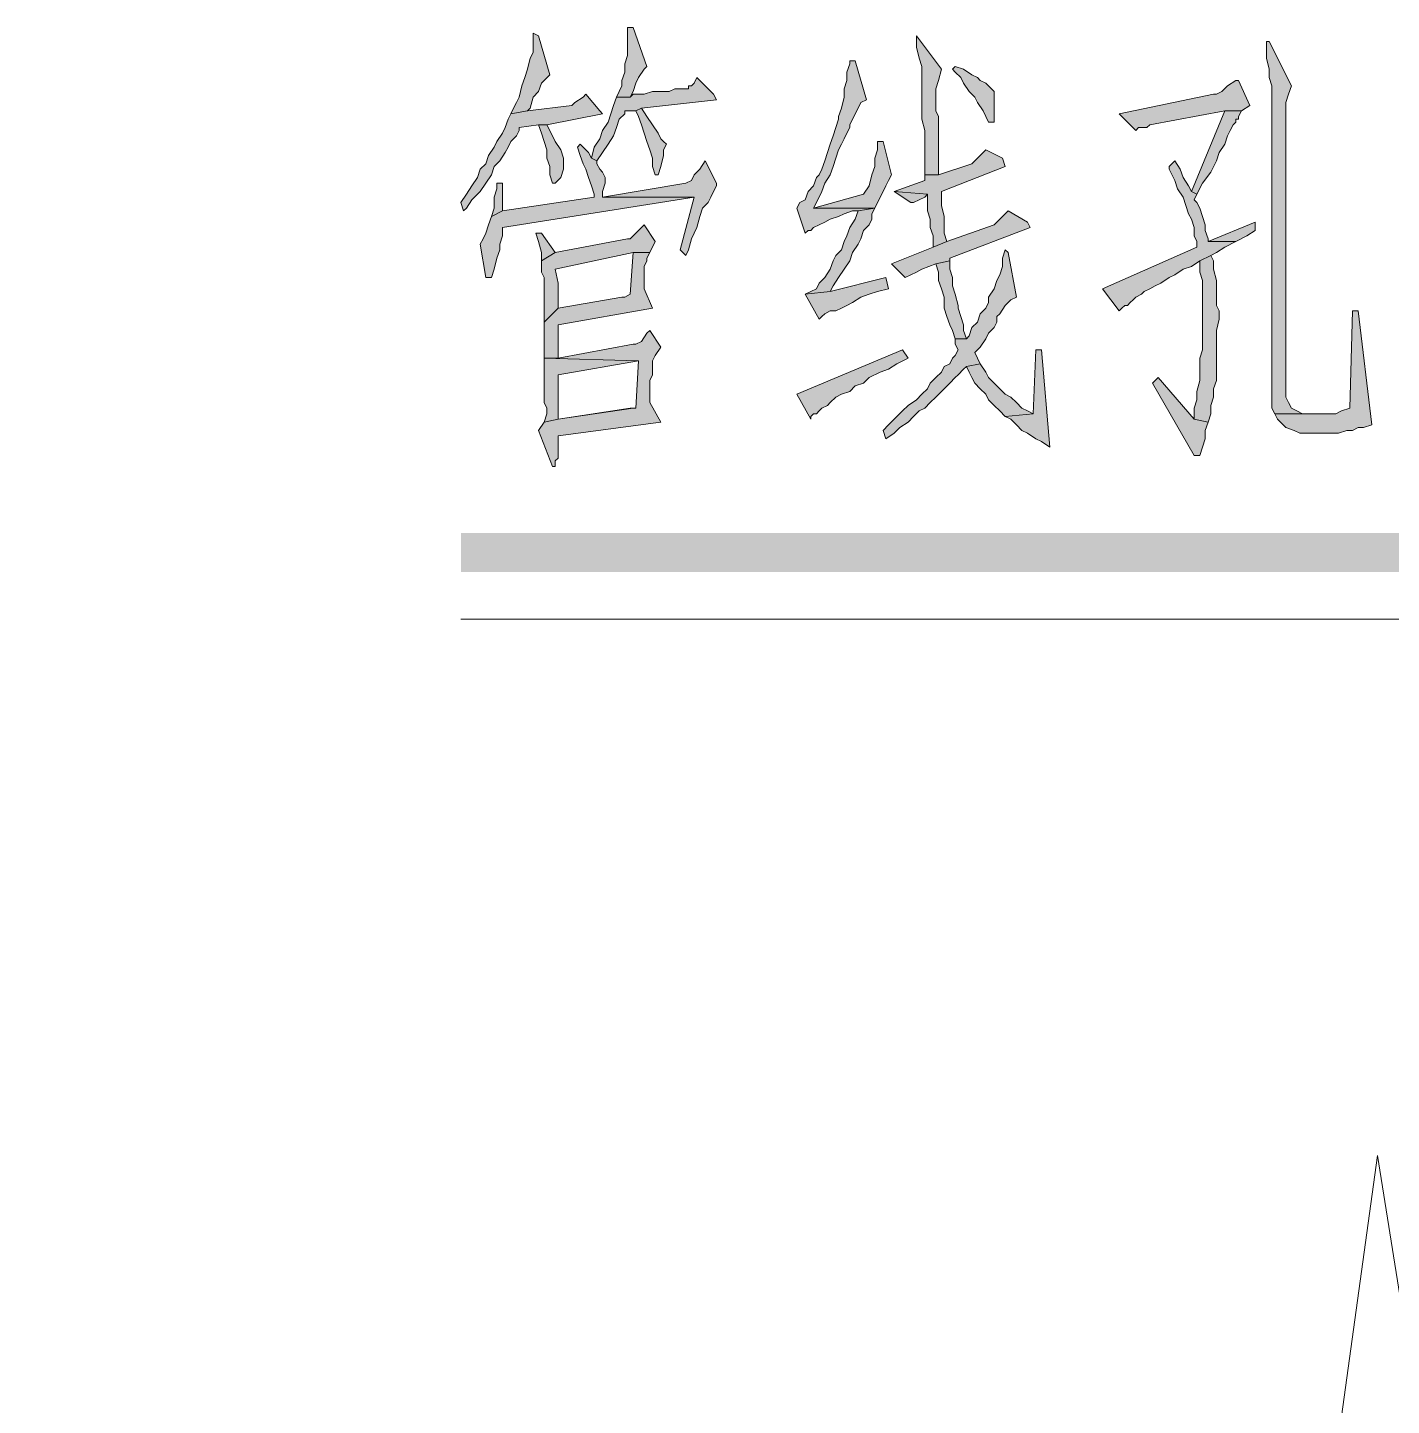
# Model space of a CAD drawing. Header units: millimetres. Extents: x 24 to 410, y 10 to 282.
# Drawn here: x 315.93 to 336.72, y 133.43 to 154.43 of the extents above; entities that cross this region are included whole.
import ezdxf

# ---------------------------------------------------------------- set-up
doc = ezdxf.new("R2010")
doc.units = ezdxf.units.MM

msp = doc.modelspace()

# ---------------------------------------------------------------- hatches: boundary and pattern name
h = msp.add_hatch(color=256)
h.dxf.hatch_style = 2
h.paths.add_polyline_path([(323.638333, 154.347333), (323.638333, 154.051), (323.596, 153.966333), (323.553667, 153.797), (323.511333, 153.67), (323.469, 153.543), (323.426667, 153.373667), (323.384333, 153.289), (323.342, 153.204333), (323.299667, 153.119667), (323.553667, 153.162), (323.596, 153.204333), (323.638333, 153.373667), (323.723, 153.458333), (323.765333, 153.585333), (323.807667, 153.627667), (323.892333, 153.712333), (323.723, 154.305)])
h = msp.add_hatch(color=256)
h.dxf.hatch_style = 2
h.paths.add_polyline_path([(325.162333, 154.432), (325.077667, 154.432), (325.077667, 154.262667), (325.077667, 154.008667), (325.035333, 153.881667), (325.035333, 153.754667), (324.993, 153.627667), (324.993, 153.543), (324.950667, 153.458333), (324.908333, 153.373667), (325.12, 153.373667), (325.162333, 153.458333), (325.204667, 153.585333), (325.247, 153.67), (325.331667, 153.797), (325.374, 153.839333)])
h = msp.add_hatch(color=256)
h.dxf.hatch_style = 2
h.paths.add_polyline_path([(329.480333, 154.305), (329.480333, 154.135667), (329.522667, 153.966333), (329.565, 153.839333), (329.565, 153.035), (329.607333, 152.865667), (329.607333, 152.188333), (329.819, 152.188333), (329.819, 153.077333), (329.776667, 153.162), (329.776667, 153.289), (329.776667, 153.500667), (329.819, 153.627667), (329.861333, 153.797)])
h = msp.add_hatch(color=256)
h.dxf.hatch_style = 2
h.paths.add_polyline_path([(334.856667, 154.220333), (334.814333, 154.220333), (334.814333, 154.135667), (334.814333, 153.966333), (334.856667, 153.797), (334.856667, 153.67), (334.899, 153.543), (334.899, 148.632333), (334.941333, 148.547667), (335.364667, 148.547667), (335.28, 148.59), (335.195333, 148.632333), (335.153, 148.717), (335.110667, 148.801667), (335.110667, 150.410333), (335.110667, 150.622), (335.110667, 153.289), (335.153, 153.416), (335.195333, 153.543)])
h = msp.add_hatch(color=256)
h.dxf.hatch_style = 2
h.paths.add_polyline_path([(328.549, 153.924), (328.464333, 153.924), (328.464333, 153.881667), (328.422, 153.754667), (328.422, 153.627667), (328.379667, 153.500667), (328.379667, 153.373667), (328.337333, 153.204333), (328.295, 153.077333), (328.295, 153.035), (328.252667, 152.908), (328.210333, 152.781), (328.168, 152.654), (328.125667, 152.527), (328.083333, 152.4), (328.041, 152.273), (327.998667, 152.188333), (327.956333, 152.146), (327.914, 152.019), (327.829333, 151.934333), (327.787, 151.807333), (327.702333, 151.765), (327.66, 151.680333), (327.787, 151.299333), (327.829333, 151.341667), (327.871667, 151.341667), (327.914, 151.384), (327.998667, 151.426333), (328.083333, 151.468667), (328.168, 151.511), (328.295, 151.553333), (328.379667, 151.595667), (328.506667, 151.638), (328.591333, 151.638), (328.845333, 151.680333), (327.914, 151.680333), (327.956333, 151.765), (328.041, 151.934333), (328.083333, 152.061333), (328.168, 152.188333), (328.210333, 152.315333), (328.252667, 152.442333), (328.295, 152.569333), (328.337333, 152.654), (328.379667, 152.738667), (328.422, 152.823333), (328.464333, 152.908), (328.464333, 152.950333), (328.549, 153.119667), (328.591333, 153.204333), (328.633667, 153.289), (328.718333, 153.331333)])
h = msp.add_hatch(color=256)
h.dxf.hatch_style = 2
h.paths.add_polyline_path([(330.073, 153.839333), (330.030667, 153.797), (330.073, 153.754667), (330.157667, 153.67), (330.2, 153.585333), (330.284667, 153.458333), (330.369333, 153.373667), (330.411667, 153.289), (330.496333, 153.162), (330.538667, 153.077333), (330.581, 152.992667), (330.665667, 152.992667), (330.665667, 153.077333), (330.665667, 153.458333), (330.623333, 153.500667), (330.538667, 153.585333), (330.454, 153.627667), (330.411667, 153.67), (330.327, 153.712333), (330.2, 153.797)])
h = msp.add_hatch(color=256)
h.dxf.hatch_style = 2
h.paths.add_polyline_path([(326.136, 153.67), (326.093667, 153.585333), (326.051333, 153.543), (326.009, 153.543), (326.009, 153.500667), (325.797333, 153.500667), (325.712667, 153.458333), (325.458667, 153.458333), (325.331667, 153.416), (325.162333, 153.416), (325.12, 153.373667), (324.908333, 153.373667), (324.866, 153.246667), (324.823667, 153.119667), (324.781333, 152.992667), (324.696667, 152.865667), (324.654333, 152.738667), (324.569667, 152.611667), (324.527333, 152.442333), (324.612, 152.4), (324.696667, 152.527), (324.781333, 152.654), (324.866, 152.781), (324.908333, 152.908), (324.950667, 153.035), (325.035333, 153.119667), (325.035333, 153.162), (325.204667, 153.162), (325.289333, 153.204333), (326.432333, 153.331333), (326.39, 153.416)])
h = msp.add_hatch(color=256)
h.dxf.hatch_style = 2
h.paths.add_polyline_path([(334.391, 153.627667), (334.348667, 153.627667), (334.221667, 153.543), (334.137, 153.458333), (334.052333, 153.416), (334.01, 153.416), (332.570667, 153.119667), (332.824667, 152.865667), (332.867, 152.908), (332.994, 152.908), (333.036333, 152.950333), (334.179333, 153.162), (334.433333, 153.162), (334.560333, 153.246667)])
h = msp.add_hatch(color=256)
h.dxf.hatch_style = 2
h.paths.add_polyline_path([(324.442667, 153.416), (324.400333, 153.373667), (324.273333, 153.289), (324.231, 153.246667), (323.553667, 153.162), (323.299667, 153.119667), (323.257333, 153.035), (323.215, 152.908), (323.172667, 152.823333), (323.088, 152.696333), (323.045667, 152.611667), (322.961, 152.484667), (322.918667, 152.357667), (322.834, 152.273), (322.791667, 152.146), (322.707, 152.019), (322.622333, 151.892), (322.537667, 151.765), (322.58, 151.638), (322.622333, 151.680333), (322.707, 151.807333), (322.834, 151.934333), (322.918667, 152.061333), (323.003333, 152.188333), (323.045667, 152.315333), (323.130333, 152.4), (323.215, 152.527), (323.257333, 152.611667), (323.299667, 152.696333), (323.384333, 152.781), (323.426667, 152.865667), (323.426667, 152.908), (323.723, 152.950333), (323.85, 152.950333), (324.696667, 153.119667), (324.654333, 153.162)])
h = msp.add_hatch(color=256)
h.dxf.hatch_style = 2
h.paths.add_polyline_path([(325.289333, 153.204333), (325.204667, 153.162), (325.247, 153.077333), (325.289333, 152.950333), (325.331667, 152.823333), (325.374, 152.696333), (325.416333, 152.569333), (325.458667, 152.442333), (325.458667, 152.315333), (325.501, 152.188333), (325.543333, 152.188333), (325.585667, 152.315333), (325.628, 152.484667), (325.628, 152.569333), (325.670333, 152.654), (325.628, 152.696333), (325.585667, 152.738667), (325.543333, 152.823333), (325.458667, 152.950333), (325.374, 153.077333)])
h = msp.add_hatch(color=256)
h.dxf.hatch_style = 2
h.paths.add_polyline_path([(334.433333, 153.162), (334.179333, 153.162), (333.671333, 151.934333), (333.756, 151.892), (333.840667, 152.061333), (333.967667, 152.230667), (334.052333, 152.4), (334.094667, 152.527), (334.179333, 152.654), (334.221667, 152.781), (334.264, 152.865667), (334.306333, 152.950333), (334.348667, 152.992667), (334.348667, 153.035), (334.391, 153.035), (334.391, 153.077333)])
h = msp.add_hatch(color=256)
h.dxf.hatch_style = 2
h.paths.add_polyline_path([(323.85, 152.950333), (323.723, 152.950333), (323.765333, 152.823333), (323.807667, 152.696333), (323.85, 152.569333), (323.85, 152.442333), (323.892333, 152.315333), (323.892333, 152.188333), (323.934667, 152.061333), (323.977, 152.061333), (324.061667, 152.146), (324.104, 152.273), (324.104, 152.442333), (324.061667, 152.569333), (323.977, 152.696333), (323.892333, 152.865667)])
h = msp.add_hatch(color=256)
h.dxf.hatch_style = 2
h.paths.add_polyline_path([(324.358, 152.654), (324.315667, 152.611667), (324.358, 152.484667), (324.400333, 152.357667), (324.442667, 152.273), (324.485, 152.146), (324.527333, 152.019), (324.569667, 151.892), (324.569667, 151.849667), (323.172667, 151.638), (323.003333, 151.553333), (322.961, 151.426333), (322.918667, 151.299333), (322.876333, 151.214667), (322.834, 151.13), (322.918667, 150.622), (323.003333, 150.622), (323.045667, 150.749), (323.088, 150.918333), (323.130333, 151.045333), (323.130333, 151.13), (323.172667, 151.257), (323.172667, 151.384), (326.093667, 151.849667), (324.696667, 151.849667), (324.696667, 151.934333), (324.739, 152.061333), (324.739, 152.146), (324.696667, 152.230667), (324.654333, 152.273), (324.612, 152.357667), (324.612, 152.4), (324.527333, 152.442333), (324.485, 152.527)])
h = msp.add_hatch(color=256)
h.dxf.hatch_style = 2
h.paths.add_polyline_path([(328.972333, 152.696333), (328.887667, 152.696333), (328.887667, 152.654), (328.887667, 152.569333), (328.845333, 152.442333), (328.845333, 152.315333), (328.803, 152.188333), (328.760667, 152.019), (328.676, 151.892), (327.914, 151.680333), (328.845333, 151.680333), (328.887667, 151.765), (328.972333, 151.934333), (329.014667, 152.019), (329.057, 152.103667), (329.099333, 152.188333)])
h = msp.add_hatch(color=256)
h.dxf.hatch_style = 2
h.paths.add_polyline_path([(330.538667, 152.569333), (330.454, 152.484667), (330.369333, 152.4), (330.327, 152.357667), (329.819, 152.188333), (329.607333, 152.188333), (329.607333, 152.103667), (329.141667, 151.934333), (329.649667, 151.892), (329.649667, 151.638), (329.692, 151.511), (329.692, 151.384), (329.734333, 151.257), (329.734333, 151.087667), (329.946, 151.172333), (329.903667, 151.299333), (329.903667, 151.553333), (329.861333, 151.722667), (329.861333, 151.934333), (330.835, 152.315333), (330.792667, 152.442333)])
h = msp.add_hatch(color=256)
h.dxf.hatch_style = 2
h.paths.add_polyline_path([(326.263, 152.4), (326.178333, 152.273), (326.093667, 152.188333), (326.051333, 152.103667), (325.966667, 152.061333), (324.696667, 151.849667), (326.093667, 151.849667), (325.882, 151.045333), (325.966667, 150.960667), (326.009, 151.045333), (326.051333, 151.214667), (326.136, 151.384), (326.178333, 151.553333), (326.220667, 151.680333), (326.305333, 151.765), (326.347667, 151.849667), (326.39, 151.934333), (326.432333, 152.019), (326.432333, 152.061333)])
h = msp.add_hatch(color=256)
h.dxf.hatch_style = 2
h.paths.add_polyline_path([(333.417333, 152.4), (333.332667, 152.315333), (333.332667, 152.273), (333.417333, 152.103667), (333.459667, 151.976667), (333.544333, 151.849667), (333.586667, 151.722667), (333.629, 151.595667), (333.671333, 151.511), (333.713667, 151.384), (333.713667, 151.257), (333.756, 151.172333), (333.756, 151.087667), (332.316667, 150.452667), (332.570667, 150.114), (332.613, 150.156333), (332.655333, 150.198667), (332.697667, 150.198667), (332.74, 150.241), (332.782333, 150.283333), (332.824667, 150.325667), (332.909333, 150.368), (332.951667, 150.410333), (333.036333, 150.452667), (333.121, 150.495), (333.205667, 150.537333), (333.332667, 150.622), (333.417333, 150.664333), (333.544333, 150.749), (333.671333, 150.791333), (333.798333, 150.876), (333.967667, 150.960667), (334.052333, 151.003), (334.179333, 151.087667), (334.348667, 151.172333), (333.925333, 151.172333), (333.925333, 151.214667), (333.883, 151.341667), (333.883, 151.426333), (333.840667, 151.553333), (333.798333, 151.680333), (333.756, 151.765), (333.713667, 151.807333), (333.756, 151.892), (333.671333, 151.934333), (333.629, 152.019), (333.544333, 152.146), (333.502, 152.273)])
h = msp.add_hatch(color=256)
h.dxf.hatch_style = 2
h.paths.add_polyline_path([(323.172667, 152.061333), (323.088, 152.061333), (323.088, 151.976667), (323.045667, 151.849667), (323.045667, 151.680333), (323.003333, 151.553333), (323.172667, 151.638)])
h = msp.add_hatch(color=256)
h.dxf.hatch_style = 2
h.paths.add_polyline_path([(329.141667, 151.934333), (329.395667, 151.765), (329.438, 151.765), (329.522667, 151.807333), (329.607333, 151.849667), (329.649667, 151.892)])
h = msp.add_hatch(color=256)
h.dxf.hatch_style = 2
h.paths.add_polyline_path([(328.845333, 151.680333), (328.591333, 151.638), (328.549, 151.511), (328.464333, 151.384), (328.422, 151.257), (328.379667, 151.172333), (328.337333, 151.045333), (328.252667, 150.960667), (328.210333, 150.876), (328.168, 150.749), (328.083333, 150.622), (327.998667, 150.537333), (327.956333, 150.452667), (327.871667, 150.410333), (327.787, 150.368), (328.168, 150.410333), (328.210333, 150.495), (328.295, 150.622), (328.379667, 150.749), (328.464333, 150.876), (328.506667, 151.003), (328.591333, 151.13), (328.633667, 151.214667), (328.676, 151.341667), (328.760667, 151.426333), (328.803, 151.511), (328.803, 151.595667)])
h = msp.add_hatch(color=256)
h.dxf.hatch_style = 2
h.paths.add_polyline_path([(330.877333, 151.638), (330.792667, 151.553333), (330.708, 151.468667), (330.665667, 151.426333), (329.946, 151.172333), (329.734333, 151.087667), (329.099333, 150.833667), (329.311, 150.622), (329.395667, 150.664333), (329.480333, 150.706667), (329.565, 150.749), (329.776667, 150.833667), (329.988333, 150.876), (329.988333, 150.918333), (331.216, 151.384), (331.173667, 151.468667)])
h = msp.add_hatch(color=256)
h.dxf.hatch_style = 2
h.paths.add_polyline_path([(325.331667, 151.426333), (325.289333, 151.384), (325.204667, 151.299333), (325.12, 151.214667), (325.077667, 151.214667), (323.977, 151.003), (323.765333, 150.876), (323.765333, 150.706667), (323.807667, 150.622), (323.807667, 149.944667), (324.019333, 150.156333), (324.019333, 150.537333), (323.977, 150.749), (325.162333, 151.003), (325.416333, 151.003), (325.501, 151.172333)])
h = msp.add_hatch(color=256)
h.dxf.hatch_style = 2
h.paths.add_polyline_path([(334.645, 151.468667), (333.925333, 151.172333), (334.348667, 151.172333), (334.518, 151.257), (334.645, 151.341667)])
h = msp.add_hatch(color=256)
h.dxf.hatch_style = 2
h.paths.add_polyline_path([(323.765333, 151.299333), (323.680667, 151.299333), (323.723, 151.172333), (323.765333, 151.003), (323.765333, 150.876), (323.977, 151.003)])
h = msp.add_hatch(color=256)
h.dxf.hatch_style = 2
h.paths.add_polyline_path([(325.416333, 151.003), (325.162333, 151.003), (325.12, 150.368), (325.035333, 150.325667), (324.993, 150.325667), (324.019333, 150.156333), (323.807667, 149.944667), (323.807667, 149.394333), (324.019333, 149.394333), (324.019333, 149.902333), (325.458667, 150.156333), (325.331667, 150.452667), (325.331667, 150.791333), (325.374, 150.876), (325.374, 150.918333)])
h = msp.add_hatch(color=256)
h.dxf.hatch_style = 2
h.paths.add_polyline_path([(330.835, 151.045333), (330.792667, 150.918333), (330.792667, 150.791333), (330.750333, 150.664333), (330.708, 150.579667), (330.665667, 150.452667), (330.581, 150.325667), (330.581, 150.241), (330.538667, 150.156333), (330.454, 150.071667), (330.411667, 149.944667), (330.327, 149.86), (330.284667, 149.733), (330.242333, 149.690667), (330.073, 149.690667), (330.073, 149.606), (330.115333, 149.521333), (330.073, 149.436667), (330.030667, 149.394333), (329.988333, 149.309667), (329.903667, 149.267333), (329.861333, 149.182667), (329.776667, 149.098), (329.692, 149.013333), (329.649667, 148.928667), (329.565, 148.844), (329.480333, 148.759333), (329.353333, 148.674667), (329.268667, 148.59), (329.184, 148.505333), (329.057, 148.378333), (328.972333, 148.293667), (329.014667, 148.166667), (329.141667, 148.251333), (329.226333, 148.336), (329.353333, 148.420667), (329.438, 148.505333), (329.522667, 148.59), (329.607333, 148.632333), (329.692, 148.717), (329.776667, 148.801667), (329.861333, 148.886333), (329.903667, 148.928667), (329.988333, 149.013333), (330.073, 149.098), (330.115333, 149.140333), (330.2, 149.225), (330.242333, 149.267333), (330.454, 149.309667), (330.411667, 149.394333), (330.369333, 149.479), (330.454, 149.563667), (330.538667, 149.690667), (330.581, 149.775333), (330.665667, 149.86), (330.708, 149.944667), (330.708, 150.029333), (330.750333, 150.071667), (330.835, 150.198667), (330.919667, 150.283333), (331.004333, 150.325667), (330.877333, 151.003)])
h = msp.add_hatch(color=256)
h.dxf.hatch_style = 2
h.paths.add_polyline_path([(329.988333, 150.876), (329.776667, 150.833667), (329.819, 150.706667), (329.819, 150.579667), (329.861333, 150.452667), (329.903667, 150.325667), (329.903667, 150.156333), (329.946, 150.029333), (329.988333, 149.902333), (330.030667, 149.817667), (330.073, 149.690667), (330.242333, 149.690667), (330.2, 149.817667), (330.2, 149.902333), (330.157667, 150.029333), (330.115333, 150.156333), (330.115333, 150.198667), (330.073, 150.368), (330.030667, 150.495), (330.030667, 150.622), (329.988333, 150.749)])
h = msp.add_hatch(color=256)
h.dxf.hatch_style = 2
h.paths.add_polyline_path([(333.967667, 150.960667), (333.798333, 150.876), (333.798333, 150.706667), (333.840667, 150.579667), (333.840667, 149.521333), (333.798333, 149.394333), (333.798333, 149.055667), (333.756, 148.886333), (333.756, 148.759333), (333.713667, 148.632333), (333.713667, 148.463), (333.925333, 148.420667), (333.967667, 148.547667), (333.967667, 148.674667), (334.01, 148.801667), (334.01, 148.928667), (334.052333, 149.055667), (334.052333, 149.817667), (334.094667, 149.987), (334.094667, 150.114), (334.052333, 150.198667), (334.052333, 150.579667), (334.01, 150.749), (334.01, 150.876)])
h = msp.add_hatch(color=256)
h.dxf.hatch_style = 2
h.paths.add_polyline_path([(329.014667, 150.622), (328.168, 150.410333), (327.787, 150.368), (327.998667, 149.987), (328.041, 150.029333), (328.083333, 150.071667), (328.168, 150.114), (328.252667, 150.114), (328.337333, 150.156333), (328.422, 150.198667), (328.506667, 150.241), (328.633667, 150.325667), (328.760667, 150.368), (328.887667, 150.410333), (329.057, 150.452667)])
h = msp.add_hatch(color=256)
h.dxf.hatch_style = 2
h.paths.add_polyline_path([(336.211333, 150.114), (336.126667, 150.114), (336.084333, 148.632333), (335.957333, 148.59), (335.872667, 148.547667), (334.941333, 148.547667), (334.983667, 148.463), (335.068333, 148.378333), (335.110667, 148.336), (335.237667, 148.293667), (335.322333, 148.251333), (335.915, 148.251333), (336.042, 148.293667), (336.126667, 148.293667), (336.211333, 148.336), (336.296, 148.336), (336.423, 148.378333)])
h = msp.add_hatch(color=256)
h.dxf.hatch_style = 2
h.paths.add_polyline_path([(325.416333, 149.817667), (325.374, 149.775333), (325.289333, 149.648333), (325.204667, 149.606), (325.162333, 149.606), (324.019333, 149.394333), (323.807667, 149.394333), (325.247, 149.352), (325.204667, 148.632333), (325.162333, 148.632333), (324.019333, 148.463), (323.807667, 148.420667), (323.723, 148.293667), (323.934667, 147.743333), (323.977, 147.743333), (323.977, 147.828), (324.019333, 147.870333), (324.019333, 148.209), (325.585667, 148.420667), (325.416333, 148.717), (325.416333, 148.886333), (325.416333, 149.055667), (325.458667, 149.140333), (325.458667, 149.352), (325.501, 149.436667), (325.585667, 149.563667)])
h = msp.add_hatch(color=256)
h.dxf.hatch_style = 2
h.paths.add_polyline_path([(329.268667, 149.521333), (327.66, 148.844), (327.871667, 148.463), (327.871667, 148.505333), (327.914, 148.547667), (327.956333, 148.547667), (327.998667, 148.59), (328.041, 148.632333), (328.125667, 148.674667), (328.168, 148.717), (328.252667, 148.801667), (328.337333, 148.844), (328.464333, 148.886333), (328.549, 148.971), (328.676, 149.013333), (328.760667, 149.098), (328.93, 149.182667), (329.057, 149.225), (329.184, 149.309667), (329.353333, 149.394333)])
h = msp.add_hatch(color=256)
h.dxf.hatch_style = 2
h.paths.add_polyline_path([(331.300667, 149.521333), (331.258333, 148.547667), (330.835, 148.505333), (330.919667, 148.463), (331.004333, 148.378333), (331.089, 148.293667), (331.173667, 148.251333), (331.300667, 148.166667), (331.385333, 148.124333), (331.512333, 148.039667), (331.385333, 149.521333)])
h = msp.add_hatch(color=256)
h.dxf.hatch_style = 2
h.paths.add_polyline_path([(323.807667, 149.394333), (323.807667, 148.717), (323.85, 148.632333), (323.85, 148.547667), (323.807667, 148.420667), (324.019333, 148.463), (324.019333, 149.140333), (325.247, 149.352)])
h = msp.add_hatch(color=256)
h.dxf.hatch_style = 2
h.paths.add_polyline_path([(330.454, 149.309667), (330.242333, 149.267333), (330.284667, 149.182667), (330.327, 149.098), (330.369333, 149.013333), (330.454, 148.928667), (330.538667, 148.844), (330.581, 148.759333), (330.665667, 148.674667), (330.750333, 148.59), (330.835, 148.505333), (331.258333, 148.547667), (331.173667, 148.59), (331.089, 148.632333), (331.004333, 148.717), (330.919667, 148.801667), (330.835, 148.844), (330.750333, 148.928667), (330.665667, 149.013333), (330.581, 149.098), (330.538667, 149.182667)])
h = msp.add_hatch(color=256)
h.dxf.hatch_style = 2
h.paths.add_polyline_path([(333.163333, 149.098), (333.078667, 149.013333), (333.713667, 147.912667), (333.798333, 147.912667), (333.840667, 148.039667), (333.883, 148.166667), (333.883, 148.293667), (333.925333, 148.420667), (333.713667, 148.463)])
h = msp.add_hatch(color=256)
h.dxf.hatch_style = 2
h.paths.add_polyline_path([(325.12, 148.632333), (324.019333, 148.463), (325.162333, 148.632333)])
h = msp.add_hatch(color=256)
h.dxf.hatch_style = 2
h.paths.add_polyline_path([(322.537667, 146.727333), (322.537667, 146.134667), (346.794667, 146.727333)])
h = msp.add_hatch(color=256)
h.dxf.hatch_style = 2
h.paths.add_polyline_path([(322.537667, 146.134667), (346.794667, 146.727333), (346.794667, 146.134667)])

# ---------------------------------------------------------------- linework, layer by layer
at = {"lineweight": 0}
for points in [[(323.638333, 154.347333), (323.638333, 154.051), (323.596, 153.966333), (323.553667, 153.797), (323.511333, 153.67), (323.469, 153.543), (323.426667, 153.373667), (323.384333, 153.289), (323.342, 153.204333), (323.299667, 153.119667), (323.553667, 153.162), (323.596, 153.204333), (323.638333, 153.373667), (323.723, 153.458333), (323.765333, 153.585333), (323.807667, 153.627667), (323.892333, 153.712333), (323.723, 154.305)], [(325.162333, 154.432), (325.077667, 154.432), (325.077667, 154.262667), (325.077667, 154.008667), (325.035333, 153.881667), (325.035333, 153.754667), (324.993, 153.627667), (324.993, 153.543), (324.950667, 153.458333), (324.908333, 153.373667), (325.12, 153.373667), (325.162333, 153.458333), (325.204667, 153.585333), (325.247, 153.67), (325.331667, 153.797), (325.374, 153.839333)], [(329.480333, 154.305), (329.480333, 154.135667), (329.522667, 153.966333), (329.565, 153.839333), (329.565, 153.035), (329.607333, 152.865667), (329.607333, 152.188333), (329.819, 152.188333), (329.819, 153.077333), (329.776667, 153.162), (329.776667, 153.289), (329.776667, 153.500667), (329.819, 153.627667), (329.861333, 153.797)], [(334.856667, 154.220333), (334.814333, 154.220333), (334.814333, 154.135667), (334.814333, 153.966333), (334.856667, 153.797), (334.856667, 153.67), (334.899, 153.543), (334.899, 148.632333), (334.941333, 148.547667), (335.364667, 148.547667), (335.28, 148.59), (335.195333, 148.632333), (335.153, 148.717), (335.110667, 148.801667), (335.110667, 150.410333), (335.110667, 150.622), (335.110667, 153.289), (335.153, 153.416), (335.195333, 153.543)], [(328.549, 153.924), (328.464333, 153.924), (328.464333, 153.881667), (328.422, 153.754667), (328.422, 153.627667), (328.379667, 153.500667), (328.379667, 153.373667), (328.337333, 153.204333), (328.295, 153.077333), (328.295, 153.035), (328.252667, 152.908), (328.210333, 152.781), (328.168, 152.654), (328.125667, 152.527), (328.083333, 152.4), (328.041, 152.273), (327.998667, 152.188333), (327.956333, 152.146), (327.914, 152.019), (327.829333, 151.934333), (327.787, 151.807333), (327.702333, 151.765), (327.66, 151.680333), (327.787, 151.299333), (327.829333, 151.341667), (327.871667, 151.341667), (327.914, 151.384), (327.998667, 151.426333), (328.083333, 151.468667), (328.168, 151.511), (328.295, 151.553333), (328.379667, 151.595667), (328.506667, 151.638), (328.591333, 151.638), (328.845333, 151.680333), (327.914, 151.680333), (327.956333, 151.765), (328.041, 151.934333), (328.083333, 152.061333), (328.168, 152.188333), (328.210333, 152.315333), (328.252667, 152.442333), (328.295, 152.569333), (328.337333, 152.654), (328.379667, 152.738667), (328.422, 152.823333), (328.464333, 152.908), (328.464333, 152.950333), (328.549, 153.119667), (328.591333, 153.204333), (328.633667, 153.289), (328.718333, 153.331333)], [(330.073, 153.839333), (330.030667, 153.797), (330.073, 153.754667), (330.157667, 153.67), (330.2, 153.585333), (330.284667, 153.458333), (330.369333, 153.373667), (330.411667, 153.289), (330.496333, 153.162), (330.538667, 153.077333), (330.581, 152.992667), (330.665667, 152.992667), (330.665667, 153.077333), (330.665667, 153.458333), (330.623333, 153.500667), (330.538667, 153.585333), (330.454, 153.627667), (330.411667, 153.67), (330.327, 153.712333), (330.2, 153.797)], [(326.136, 153.67), (326.093667, 153.585333), (326.051333, 153.543), (326.009, 153.543), (326.009, 153.500667), (325.797333, 153.500667), (325.712667, 153.458333), (325.458667, 153.458333), (325.331667, 153.416), (325.162333, 153.416), (325.12, 153.373667), (324.908333, 153.373667), (324.866, 153.246667), (324.823667, 153.119667), (324.781333, 152.992667), (324.696667, 152.865667), (324.654333, 152.738667), (324.569667, 152.611667), (324.527333, 152.442333), (324.612, 152.4), (324.696667, 152.527), (324.781333, 152.654), (324.866, 152.781), (324.908333, 152.908), (324.950667, 153.035), (325.035333, 153.119667), (325.035333, 153.162), (325.204667, 153.162), (325.289333, 153.204333), (326.432333, 153.331333), (326.39, 153.416)], [(334.391, 153.627667), (334.348667, 153.627667), (334.221667, 153.543), (334.137, 153.458333), (334.052333, 153.416), (334.01, 153.416), (332.570667, 153.119667), (332.824667, 152.865667), (332.867, 152.908), (332.994, 152.908), (333.036333, 152.950333), (334.179333, 153.162), (334.433333, 153.162), (334.560333, 153.246667)], [(324.442667, 153.416), (324.400333, 153.373667), (324.273333, 153.289), (324.231, 153.246667), (323.553667, 153.162), (323.299667, 153.119667), (323.257333, 153.035), (323.215, 152.908), (323.172667, 152.823333), (323.088, 152.696333), (323.045667, 152.611667), (322.961, 152.484667), (322.918667, 152.357667), (322.834, 152.273), (322.791667, 152.146), (322.707, 152.019), (322.622333, 151.892), (322.537667, 151.765), (322.58, 151.638), (322.622333, 151.680333), (322.707, 151.807333), (322.834, 151.934333), (322.918667, 152.061333), (323.003333, 152.188333), (323.045667, 152.315333), (323.130333, 152.4), (323.215, 152.527), (323.257333, 152.611667), (323.299667, 152.696333), (323.384333, 152.781), (323.426667, 152.865667), (323.426667, 152.908), (323.723, 152.950333), (323.85, 152.950333), (324.696667, 153.119667), (324.654333, 153.162)], [(325.289333, 153.204333), (325.204667, 153.162), (325.247, 153.077333), (325.289333, 152.950333), (325.331667, 152.823333), (325.374, 152.696333), (325.416333, 152.569333), (325.458667, 152.442333), (325.458667, 152.315333), (325.501, 152.188333), (325.543333, 152.188333), (325.585667, 152.315333), (325.628, 152.484667), (325.628, 152.569333), (325.670333, 152.654), (325.628, 152.696333), (325.585667, 152.738667), (325.543333, 152.823333), (325.458667, 152.950333), (325.374, 153.077333)], [(334.433333, 153.162), (334.179333, 153.162), (333.671333, 151.934333), (333.756, 151.892), (333.840667, 152.061333), (333.967667, 152.230667), (334.052333, 152.4), (334.094667, 152.527), (334.179333, 152.654), (334.221667, 152.781), (334.264, 152.865667), (334.306333, 152.950333), (334.348667, 152.992667), (334.348667, 153.035), (334.391, 153.035), (334.391, 153.077333)], [(323.85, 152.950333), (323.723, 152.950333), (323.765333, 152.823333), (323.807667, 152.696333), (323.85, 152.569333), (323.85, 152.442333), (323.892333, 152.315333), (323.892333, 152.188333), (323.934667, 152.061333), (323.977, 152.061333), (324.061667, 152.146), (324.104, 152.273), (324.104, 152.442333), (324.061667, 152.569333), (323.977, 152.696333), (323.892333, 152.865667)], [(324.358, 152.654), (324.315667, 152.611667), (324.358, 152.484667), (324.400333, 152.357667), (324.442667, 152.273), (324.485, 152.146), (324.527333, 152.019), (324.569667, 151.892), (324.569667, 151.849667), (323.172667, 151.638), (323.003333, 151.553333), (322.961, 151.426333), (322.918667, 151.299333), (322.876333, 151.214667), (322.834, 151.13), (322.918667, 150.622), (323.003333, 150.622), (323.045667, 150.749), (323.088, 150.918333), (323.130333, 151.045333), (323.130333, 151.13), (323.172667, 151.257), (323.172667, 151.384), (326.093667, 151.849667), (324.696667, 151.849667), (324.696667, 151.934333), (324.739, 152.061333), (324.739, 152.146), (324.696667, 152.230667), (324.654333, 152.273), (324.612, 152.357667), (324.612, 152.4), (324.527333, 152.442333), (324.485, 152.527)], [(328.972333, 152.696333), (328.887667, 152.696333), (328.887667, 152.654), (328.887667, 152.569333), (328.845333, 152.442333), (328.845333, 152.315333), (328.803, 152.188333), (328.760667, 152.019), (328.676, 151.892), (327.914, 151.680333), (328.845333, 151.680333), (328.887667, 151.765), (328.972333, 151.934333), (329.014667, 152.019), (329.057, 152.103667), (329.099333, 152.188333)], [(330.538667, 152.569333), (330.454, 152.484667), (330.369333, 152.4), (330.327, 152.357667), (329.819, 152.188333), (329.607333, 152.188333), (329.607333, 152.103667), (329.141667, 151.934333), (329.649667, 151.892), (329.649667, 151.638), (329.692, 151.511), (329.692, 151.384), (329.734333, 151.257), (329.734333, 151.087667), (329.946, 151.172333), (329.903667, 151.299333), (329.903667, 151.553333), (329.861333, 151.722667), (329.861333, 151.934333), (330.835, 152.315333), (330.792667, 152.442333)], [(326.263, 152.4), (326.178333, 152.273), (326.093667, 152.188333), (326.051333, 152.103667), (325.966667, 152.061333), (324.696667, 151.849667), (326.093667, 151.849667), (325.882, 151.045333), (325.966667, 150.960667), (326.009, 151.045333), (326.051333, 151.214667), (326.136, 151.384), (326.178333, 151.553333), (326.220667, 151.680333), (326.305333, 151.765), (326.347667, 151.849667), (326.39, 151.934333), (326.432333, 152.019), (326.432333, 152.061333)], [(333.417333, 152.4), (333.332667, 152.315333), (333.332667, 152.273), (333.417333, 152.103667), (333.459667, 151.976667), (333.544333, 151.849667), (333.586667, 151.722667), (333.629, 151.595667), (333.671333, 151.511), (333.713667, 151.384), (333.713667, 151.257), (333.756, 151.172333), (333.756, 151.087667), (332.316667, 150.452667), (332.570667, 150.114), (332.613, 150.156333), (332.655333, 150.198667), (332.697667, 150.198667), (332.74, 150.241), (332.782333, 150.283333), (332.824667, 150.325667), (332.909333, 150.368), (332.951667, 150.410333), (333.036333, 150.452667), (333.121, 150.495), (333.205667, 150.537333), (333.332667, 150.622), (333.417333, 150.664333), (333.544333, 150.749), (333.671333, 150.791333), (333.798333, 150.876), (333.967667, 150.960667), (334.052333, 151.003), (334.179333, 151.087667), (334.348667, 151.172333), (333.925333, 151.172333), (333.925333, 151.214667), (333.883, 151.341667), (333.883, 151.426333), (333.840667, 151.553333), (333.798333, 151.680333), (333.756, 151.765), (333.713667, 151.807333), (333.756, 151.892), (333.671333, 151.934333), (333.629, 152.019), (333.544333, 152.146), (333.502, 152.273)], [(323.172667, 152.061333), (323.088, 152.061333), (323.088, 151.976667), (323.045667, 151.849667), (323.045667, 151.680333), (323.003333, 151.553333), (323.172667, 151.638)], [(329.141667, 151.934333), (329.395667, 151.765), (329.438, 151.765), (329.522667, 151.807333), (329.607333, 151.849667), (329.649667, 151.892)], [(328.845333, 151.680333), (328.591333, 151.638), (328.549, 151.511), (328.464333, 151.384), (328.422, 151.257), (328.379667, 151.172333), (328.337333, 151.045333), (328.252667, 150.960667), (328.210333, 150.876), (328.168, 150.749), (328.083333, 150.622), (327.998667, 150.537333), (327.956333, 150.452667), (327.871667, 150.410333), (327.787, 150.368), (328.168, 150.410333), (328.210333, 150.495), (328.295, 150.622), (328.379667, 150.749), (328.464333, 150.876), (328.506667, 151.003), (328.591333, 151.13), (328.633667, 151.214667), (328.676, 151.341667), (328.760667, 151.426333), (328.803, 151.511), (328.803, 151.595667)], [(330.877333, 151.638), (330.792667, 151.553333), (330.708, 151.468667), (330.665667, 151.426333), (329.946, 151.172333), (329.734333, 151.087667), (329.099333, 150.833667), (329.311, 150.622), (329.395667, 150.664333), (329.480333, 150.706667), (329.565, 150.749), (329.776667, 150.833667), (329.988333, 150.876), (329.988333, 150.918333), (331.216, 151.384), (331.173667, 151.468667)], [(325.331667, 151.426333), (325.289333, 151.384), (325.204667, 151.299333), (325.12, 151.214667), (325.077667, 151.214667), (323.977, 151.003), (323.765333, 150.876), (323.765333, 150.706667), (323.807667, 150.622), (323.807667, 149.944667), (324.019333, 150.156333), (324.019333, 150.537333), (323.977, 150.749), (325.162333, 151.003), (325.416333, 151.003), (325.501, 151.172333)], [(334.645, 151.468667), (333.925333, 151.172333), (334.348667, 151.172333), (334.518, 151.257), (334.645, 151.341667)], [(323.765333, 151.299333), (323.680667, 151.299333), (323.723, 151.172333), (323.765333, 151.003), (323.765333, 150.876), (323.977, 151.003)], [(325.416333, 151.003), (325.162333, 151.003), (325.12, 150.368), (325.035333, 150.325667), (324.993, 150.325667), (324.019333, 150.156333), (323.807667, 149.944667), (323.807667, 149.394333), (324.019333, 149.394333), (324.019333, 149.902333), (325.458667, 150.156333), (325.331667, 150.452667), (325.331667, 150.791333), (325.374, 150.876), (325.374, 150.918333)], [(330.835, 151.045333), (330.792667, 150.918333), (330.792667, 150.791333), (330.750333, 150.664333), (330.708, 150.579667), (330.665667, 150.452667), (330.581, 150.325667), (330.581, 150.241), (330.538667, 150.156333), (330.454, 150.071667), (330.411667, 149.944667), (330.327, 149.86), (330.284667, 149.733), (330.242333, 149.690667), (330.073, 149.690667), (330.073, 149.606), (330.115333, 149.521333), (330.073, 149.436667), (330.030667, 149.394333), (329.988333, 149.309667), (329.903667, 149.267333), (329.861333, 149.182667), (329.776667, 149.098), (329.692, 149.013333), (329.649667, 148.928667), (329.565, 148.844), (329.480333, 148.759333), (329.353333, 148.674667), (329.268667, 148.59), (329.184, 148.505333), (329.057, 148.378333), (328.972333, 148.293667), (329.014667, 148.166667), (329.141667, 148.251333), (329.226333, 148.336), (329.353333, 148.420667), (329.438, 148.505333), (329.522667, 148.59), (329.607333, 148.632333), (329.692, 148.717), (329.776667, 148.801667), (329.861333, 148.886333), (329.903667, 148.928667), (329.988333, 149.013333), (330.073, 149.098), (330.115333, 149.140333), (330.2, 149.225), (330.242333, 149.267333), (330.454, 149.309667), (330.411667, 149.394333), (330.369333, 149.479), (330.454, 149.563667), (330.538667, 149.690667), (330.581, 149.775333), (330.665667, 149.86), (330.708, 149.944667), (330.708, 150.029333), (330.750333, 150.071667), (330.835, 150.198667), (330.919667, 150.283333), (331.004333, 150.325667), (330.877333, 151.003)], [(329.988333, 150.876), (329.776667, 150.833667), (329.819, 150.706667), (329.819, 150.579667), (329.861333, 150.452667), (329.903667, 150.325667), (329.903667, 150.156333), (329.946, 150.029333), (329.988333, 149.902333), (330.030667, 149.817667), (330.073, 149.690667), (330.242333, 149.690667), (330.2, 149.817667), (330.2, 149.902333), (330.157667, 150.029333), (330.115333, 150.156333), (330.115333, 150.198667), (330.073, 150.368), (330.030667, 150.495), (330.030667, 150.622), (329.988333, 150.749)], [(333.967667, 150.960667), (333.798333, 150.876), (333.798333, 150.706667), (333.840667, 150.579667), (333.840667, 149.521333), (333.798333, 149.394333), (333.798333, 149.055667), (333.756, 148.886333), (333.756, 148.759333), (333.713667, 148.632333), (333.713667, 148.463), (333.925333, 148.420667), (333.967667, 148.547667), (333.967667, 148.674667), (334.01, 148.801667), (334.01, 148.928667), (334.052333, 149.055667), (334.052333, 149.817667), (334.094667, 149.987), (334.094667, 150.114), (334.052333, 150.198667), (334.052333, 150.579667), (334.01, 150.749), (334.01, 150.876)], [(329.014667, 150.622), (328.168, 150.410333), (327.787, 150.368), (327.998667, 149.987), (328.041, 150.029333), (328.083333, 150.071667), (328.168, 150.114), (328.252667, 150.114), (328.337333, 150.156333), (328.422, 150.198667), (328.506667, 150.241), (328.633667, 150.325667), (328.760667, 150.368), (328.887667, 150.410333), (329.057, 150.452667)], [(336.211333, 150.114), (336.126667, 150.114), (336.084333, 148.632333), (335.957333, 148.59), (335.872667, 148.547667), (334.941333, 148.547667), (334.983667, 148.463), (335.068333, 148.378333), (335.110667, 148.336), (335.237667, 148.293667), (335.322333, 148.251333), (335.915, 148.251333), (336.042, 148.293667), (336.126667, 148.293667), (336.211333, 148.336), (336.296, 148.336), (336.423, 148.378333)], [(325.416333, 149.817667), (325.374, 149.775333), (325.289333, 149.648333), (325.204667, 149.606), (325.162333, 149.606), (324.019333, 149.394333), (323.807667, 149.394333), (325.247, 149.352), (325.204667, 148.632333), (325.162333, 148.632333), (324.019333, 148.463), (323.807667, 148.420667), (323.723, 148.293667), (323.934667, 147.743333), (323.977, 147.743333), (323.977, 147.828), (324.019333, 147.870333), (324.019333, 148.209), (325.585667, 148.420667), (325.416333, 148.717), (325.416333, 148.886333), (325.416333, 149.055667), (325.458667, 149.140333), (325.458667, 149.352), (325.501, 149.436667), (325.585667, 149.563667)], [(329.268667, 149.521333), (327.66, 148.844), (327.871667, 148.463), (327.871667, 148.505333), (327.914, 148.547667), (327.956333, 148.547667), (327.998667, 148.59), (328.041, 148.632333), (328.125667, 148.674667), (328.168, 148.717), (328.252667, 148.801667), (328.337333, 148.844), (328.464333, 148.886333), (328.549, 148.971), (328.676, 149.013333), (328.760667, 149.098), (328.93, 149.182667), (329.057, 149.225), (329.184, 149.309667), (329.353333, 149.394333)], [(331.300667, 149.521333), (331.258333, 148.547667), (330.835, 148.505333), (330.919667, 148.463), (331.004333, 148.378333), (331.089, 148.293667), (331.173667, 148.251333), (331.300667, 148.166667), (331.385333, 148.124333), (331.512333, 148.039667), (331.385333, 149.521333)], [(323.807667, 149.394333), (323.807667, 148.717), (323.85, 148.632333), (323.85, 148.547667), (323.807667, 148.420667), (324.019333, 148.463), (324.019333, 149.140333), (325.247, 149.352)], [(330.454, 149.309667), (330.242333, 149.267333), (330.284667, 149.182667), (330.327, 149.098), (330.369333, 149.013333), (330.454, 148.928667), (330.538667, 148.844), (330.581, 148.759333), (330.665667, 148.674667), (330.750333, 148.59), (330.835, 148.505333), (331.258333, 148.547667), (331.173667, 148.59), (331.089, 148.632333), (331.004333, 148.717), (330.919667, 148.801667), (330.835, 148.844), (330.750333, 148.928667), (330.665667, 149.013333), (330.581, 149.098), (330.538667, 149.182667)], [(333.163333, 149.098), (333.078667, 149.013333), (333.713667, 147.912667), (333.798333, 147.912667), (333.840667, 148.039667), (333.883, 148.166667), (333.883, 148.293667), (333.925333, 148.420667), (333.713667, 148.463)], [(325.12, 148.632333), (324.019333, 148.463), (325.162333, 148.632333)]]:
    msp.add_lwpolyline(points, close=True, dxfattribs=at)
for points in [[(322.537667, 145.415), (346.794667, 145.415)], [(315.933667, 133.265333), (335.957333, 133.265333), (336.507667, 137.244667), (337.735333, 129.54), (338.412667, 133.265333), (359.875667, 133.265333)]]:
    msp.add_lwpolyline(points, dxfattribs=at)

doc.saveas('drawing.dxf')
